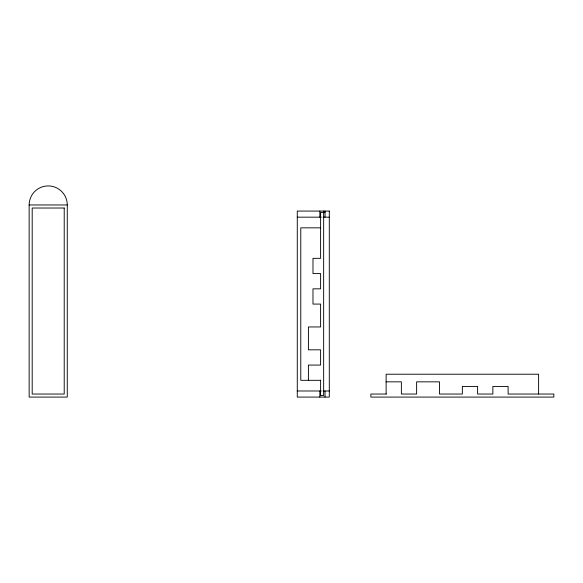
<?xml version="1.0" encoding="UTF-8"?>
<svg xmlns="http://www.w3.org/2000/svg" width="583" height="583" viewBox="0 0 583 583"><rect width="100%" height="100%" fill="white"/><g stroke="black" fill="none" stroke-linecap="round" stroke-linejoin="round"><path stroke-width="0.87" d="M29.15 204.968L67.271 204.968L67.271 397.089L29.15 397.089L29.15 204.968A19.057 19.057 0 0 1 48.207 185.911A19.057 19.057 0 0 1 67.271 204.968M325.03 212.591L320.606 212.591L320.606 258.335L312.984 258.335L312.984 273.587L320.606 273.587L320.606 288.833L312.984 288.833L312.984 304.078L320.606 304.078L320.606 326.954L308.407 326.954L308.407 349.822L320.606 349.822L320.606 365.067L308.407 365.067L308.407 380.32M297.279 217.167L321.291 217.167M323.069 217.167L329.293 217.167M320.606 227.844L300.784 227.844L300.784 380.32L320.606 380.32M386.121 381.843L401.374 381.843L401.374 394.042L416.619 394.042L416.619 381.843L439.495 381.843L439.495 394.042L462.363 394.042L462.363 386.42L477.608 386.42L477.608 394.042L492.861 394.042L492.861 386.42L508.106 386.42L508.106 394.042L553.85 394.042L553.85 397.089L370.875 397.089L370.875 394.042L386.354 394.042M297.279 390.989L321.291 390.989M323.069 390.989L329.293 390.989M538.605 394.042L538.605 374.22L386.121 374.22L386.121 394.042M325.03 211.068L325.03 217.167M325.03 390.989L325.03 397.089M323.652 211.068L323.652 395.565L320.606 395.565L320.606 380.094M319.841 211.068L319.841 217.167M319.841 390.989L319.841 397.089M64.217 208.022L32.196 208.022L32.196 394.042L64.217 394.042L64.217 208.022M329.293 211.068L297.279 211.068L297.279 397.089L329.293 397.089L329.293 211.068"/></g></svg>
